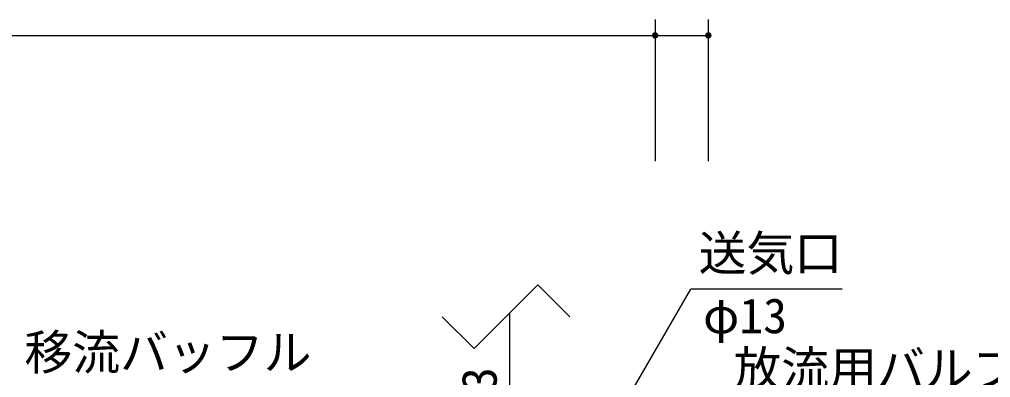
# Model space of a CAD drawing. Units: millimetres, scale not verified. Extents: x -8910 to 8910, y -6308 to 6308.
# Drawn here: x -5357 to -3530, y 2543 to 3216 of the extents above; entities that cross this region are included whole.
import ezdxf
from ezdxf.enums import TextEntityAlignment as Align

# ---------------------------------------------------------------- set-up
doc = ezdxf.new("R2010")
doc.units = ezdxf.units.MM
doc.header["$LTSCALE"] = 30
for name, color, linetype, lineweight in [('0-0_製作', 5, 'Continuous', 25), ('0-4_07', 3, 'Continuous', 25), ('0-5_空気管', 3, 'Continuous', 25)]:
    doc.layers.add(name, color=color, linetype=linetype, lineweight=lineweight)
doc.styles.add('ＭＳ ゴシック', font='')
doc.styles.get('ＭＳ ゴシック').set_extended_font_data('MS Gothic')

msp = doc.modelspace()

# ---------------------------------------------------------------- linework, layer by layer
at = {"layer": '0-0_製作', "color": 2}
for p, q in [((-4161.26, 3216.47), (-4161.26, 2950.05)), ((-4061.26, 3216.47), (-4061.26, 2950.05))]:
    msp.add_line(p, q, dxfattribs=at)
at = {"layer": '0-0_製作'}
for points in [[(-4162.76, 3192.28), (-4167.26, 3186.47), (-4167.25, 3186.85)], [(-4162.76, 3192.28), (-4161.26, 3186.47), (-4167.26, 3186.47)], [(-4161.26, 3186.47), (-4167.22, 3185.72), (-4167.26, 3186.47)], [(-4162.76, 3192.28), (-4167.25, 3186.85), (-4163.47, 3192.05)], [(-4163.47, 3192.05), (-4167.25, 3186.85), (-4167.16, 3187.6)], [(-4161.26, 3186.47), (-4167.08, 3184.98), (-4167.22, 3185.72)], [(-4163.47, 3192.05), (-4167.16, 3187.6), (-4164.16, 3191.73)], [(-4164.16, 3191.73), (-4167.16, 3187.6), (-4166.97, 3188.33)], [(-4161.26, 3186.47), (-4166.84, 3184.26), (-4167.08, 3184.98)], [(-4164.16, 3191.73), (-4166.97, 3188.33), (-4164.79, 3191.33)], [(-4164.79, 3191.33), (-4166.97, 3188.33), (-4166.69, 3189.03)], [(-4161.26, 3186.47), (-4166.52, 3183.58), (-4166.84, 3184.26)], [(-4164.79, 3191.33), (-4166.69, 3189.03), (-4165.37, 3190.85)], [(-4165.37, 3190.85), (-4166.69, 3189.03), (-4166.33, 3189.69)], [(-4161.26, 3186.47), (-4166.12, 3182.95), (-4166.52, 3183.58)], [(-4165.37, 3190.85), (-4166.33, 3189.69), (-4165.89, 3190.3)], [(-4161.26, 3186.47), (-4165.64, 3182.36), (-4166.12, 3182.95)], [(-4161.26, 3186.47), (-4165.09, 3181.85), (-4165.64, 3182.36)], [(-4161.26, 3186.47), (-4164.48, 3181.41), (-4165.09, 3181.85)], [(-4161.26, 3180.47), (-4164.48, 3181.41), (-4161.26, 3186.47)], [(-4161.26, 3180.47), (-4163.82, 3181.04), (-4164.48, 3181.41)], [(-4161.26, 3180.47), (-4163.12, 3180.77), (-4163.82, 3181.04)], [(-4161.26, 3180.47), (-4162.39, 3180.58), (-4163.12, 3180.77)], [(-4162.02, 3192.42), (-4161.26, 3186.47), (-4162.76, 3192.28)], [(-4161.26, 3180.47), (-4161.64, 3180.48), (-4162.39, 3180.58)], [(-4161.26, 3192.47), (-4161.26, 3186.47), (-4162.02, 3192.42)], [(-4160.89, 3192.46), (-4161.26, 3186.47), (-4161.26, 3192.47)], [(-4160.14, 3192.37), (-4161.26, 3186.47), (-4160.89, 3192.46)], [(-4159.41, 3192.18), (-4161.26, 3186.47), (-4160.14, 3192.37)], [(-4158.71, 3191.9), (-4161.26, 3186.47), (-4159.41, 3192.18)], [(-4158.05, 3191.54), (-4161.26, 3186.47), (-4158.71, 3191.9)], [(-4157.44, 3191.1), (-4161.26, 3186.47), (-4158.05, 3191.54)], [(-4157.44, 3191.1), (-4155.26, 3186.47), (-4161.26, 3186.47)], [(-4155.26, 3186.47), (-4161.26, 3180.47), (-4161.26, 3186.47)], [(-4155.26, 3186.47), (-4160.51, 3180.52), (-4161.26, 3180.47)], [(-4155.26, 3186.47), (-4159.77, 3180.66), (-4160.51, 3180.52)], [(-4155.26, 3186.47), (-4159.06, 3180.89), (-4159.77, 3180.66)], [(-4155.28, 3186.1), (-4159.06, 3180.89), (-4155.26, 3186.47)], [(-4155.37, 3185.35), (-4159.06, 3180.89), (-4155.28, 3186.1)], [(-4155.37, 3185.35), (-4158.37, 3181.21), (-4159.06, 3180.89)], [(-4155.56, 3184.62), (-4158.37, 3181.21), (-4155.37, 3185.35)], [(-4155.56, 3184.62), (-4157.74, 3181.62), (-4158.37, 3181.21)], [(-4155.84, 3183.92), (-4157.74, 3181.62), (-4155.56, 3184.62)], [(-4155.84, 3183.92), (-4157.16, 3182.1), (-4157.74, 3181.62)], [(-4156.89, 3190.58), (-4155.26, 3186.47), (-4157.44, 3191.1)], [(-4156.2, 3183.26), (-4157.16, 3182.1), (-4155.84, 3183.92)], [(-4156.2, 3183.26), (-4156.64, 3182.65), (-4157.16, 3182.1)], [(-4156.41, 3190), (-4155.26, 3186.47), (-4156.89, 3190.58)], [(-4156.01, 3189.36), (-4155.26, 3186.47), (-4156.41, 3190)], [(-4155.69, 3188.68), (-4155.26, 3186.47), (-4156.01, 3189.36)], [(-4155.45, 3187.96), (-4155.26, 3186.47), (-4155.69, 3188.68)], [(-4155.31, 3187.22), (-4155.26, 3186.47), (-4155.45, 3187.96)], [(-4062.02, 3192.42), (-4067.26, 3186.47), (-4062.76, 3192.28)], [(-4062.02, 3192.42), (-4061.26, 3186.47), (-4067.26, 3186.47)], [(-4062.76, 3192.28), (-4067.26, 3186.47), (-4067.25, 3186.85)], [(-4061.26, 3186.47), (-4067.22, 3185.72), (-4067.26, 3186.47)], [(-4062.76, 3192.28), (-4067.25, 3186.85), (-4063.47, 3192.05)], [(-4063.47, 3192.05), (-4067.25, 3186.85), (-4067.16, 3187.6)], [(-4061.26, 3186.47), (-4067.08, 3184.98), (-4067.22, 3185.72)], [(-4063.47, 3192.05), (-4067.16, 3187.6), (-4064.16, 3191.73)], [(-4064.16, 3191.73), (-4067.16, 3187.6), (-4066.97, 3188.33)], [(-4061.26, 3186.47), (-4066.84, 3184.26), (-4067.08, 3184.98)], [(-4064.16, 3191.73), (-4066.97, 3188.33), (-4064.79, 3191.33)], [(-4064.79, 3191.33), (-4066.97, 3188.33), (-4066.69, 3189.03)], [(-4061.26, 3186.47), (-4066.52, 3183.58), (-4066.84, 3184.26)], [(-4064.79, 3191.33), (-4066.69, 3189.03), (-4065.37, 3190.85)], [(-4065.37, 3190.85), (-4066.69, 3189.03), (-4066.33, 3189.69)], [(-4061.26, 3186.47), (-4066.12, 3182.95), (-4066.52, 3183.58)], [(-4065.37, 3190.85), (-4066.33, 3189.69), (-4065.89, 3190.3)], [(-4061.26, 3186.47), (-4065.64, 3182.36), (-4066.12, 3182.95)], [(-4061.26, 3186.47), (-4065.09, 3181.85), (-4065.64, 3182.36)], [(-4061.26, 3186.47), (-4064.48, 3181.41), (-4065.09, 3181.85)], [(-4061.26, 3180.47), (-4064.48, 3181.41), (-4061.26, 3186.47)], [(-4061.26, 3180.47), (-4063.82, 3181.04), (-4064.48, 3181.41)], [(-4061.26, 3180.47), (-4063.12, 3180.77), (-4063.82, 3181.04)], [(-4061.26, 3180.47), (-4062.39, 3180.58), (-4063.12, 3180.77)], [(-4061.26, 3180.47), (-4061.64, 3180.48), (-4062.39, 3180.58)], [(-4061.26, 3192.47), (-4061.26, 3186.47), (-4062.02, 3192.42)], [(-4060.89, 3192.46), (-4061.26, 3186.47), (-4061.26, 3192.47)], [(-4060.14, 3192.37), (-4061.26, 3186.47), (-4060.89, 3192.46)], [(-4059.41, 3192.18), (-4061.26, 3186.47), (-4060.14, 3192.37)], [(-4058.71, 3191.9), (-4061.26, 3186.47), (-4059.41, 3192.18)], [(-4058.05, 3191.54), (-4061.26, 3186.47), (-4058.71, 3191.9)], [(-4057.44, 3191.1), (-4061.26, 3186.47), (-4058.05, 3191.54)], [(-4057.44, 3191.1), (-4055.26, 3186.47), (-4061.26, 3186.47)], [(-4055.26, 3186.47), (-4061.26, 3180.47), (-4061.26, 3186.47)], [(-4055.26, 3186.47), (-4060.51, 3180.52), (-4061.26, 3180.47)], [(-4055.26, 3186.47), (-4059.77, 3180.66), (-4060.51, 3180.52)], [(-4055.28, 3186.1), (-4059.77, 3180.66), (-4055.26, 3186.47)], [(-4055.28, 3186.1), (-4059.06, 3180.89), (-4059.77, 3180.66)], [(-4055.37, 3185.35), (-4059.06, 3180.89), (-4055.28, 3186.1)], [(-4055.37, 3185.35), (-4058.37, 3181.21), (-4059.06, 3180.89)], [(-4055.56, 3184.62), (-4058.37, 3181.21), (-4055.37, 3185.35)], [(-4055.56, 3184.62), (-4057.74, 3181.62), (-4058.37, 3181.21)], [(-4055.84, 3183.92), (-4057.74, 3181.62), (-4055.56, 3184.62)], [(-4055.84, 3183.92), (-4057.16, 3182.1), (-4057.74, 3181.62)], [(-4056.89, 3190.58), (-4055.26, 3186.47), (-4057.44, 3191.1)], [(-4056.2, 3183.26), (-4057.16, 3182.1), (-4055.84, 3183.92)], [(-4056.2, 3183.26), (-4056.64, 3182.65), (-4057.16, 3182.1)], [(-4056.41, 3190), (-4055.26, 3186.47), (-4056.89, 3190.58)], [(-4056.01, 3189.36), (-4055.26, 3186.47), (-4056.41, 3190)], [(-4055.69, 3188.68), (-4055.26, 3186.47), (-4056.01, 3189.36)], [(-4055.45, 3187.96), (-4055.26, 3186.47), (-4055.69, 3188.68)], [(-4055.31, 3187.22), (-4055.26, 3186.47), (-4055.45, 3187.96)]]:
    msp.add_solid(points, dxfattribs=at)
at = {"layer": '0-4_07', "color": 7}
for p, q in [((-4381.85, 2717.75), (-4501.85, 2597.75)), ((-4321.85, 2657.75), (-4381.85, 2717.75)), ((-4501.85, 2597.75), (-4561.85, 2657.75))]:
    msp.add_line(p, q, dxfattribs=at)
at = {"layer": '0-4_07', "color": 6}
msp.add_line((-4434.27, 2140.56), (-4434.27, 2665.34), dxfattribs=at)
at = {"layer": '0-5_空気管', "color": 2}
for p, q in [((-6171.26, 3186.47), (-4161.26, 3186.47)), ((-4161.26, 3186.47), (-4061.26, 3186.47))]:
    msp.add_line(p, q, dxfattribs=at)
at = {"layer": '0-5_空気管'}
for p in [(-4426.81, 2133.63), (-3809.37, 2709.44)]:
    msp.add_line(p, (-4094.37, 2709.44), dxfattribs=at)

# ---------------------------------------------------------------- texts
at = {"layer": '0-5_空気管', "color": 4, "style": 'ＭＳ ゴシック'}
for s, p in [('送気口', (-4079.37, 2724.44)), ('φ13', (-4071.23, 2606.8)), ('移流バッフル', (-5347.47, 2538.17)), ('放流用バルブ', (-4014.02, 2507.48))]:
    msp.add_text(s, height=65.98, dxfattribs=at).set_placement(p, align=Align.BOTTOM_LEFT)
msp.add_text('φ13', height=65.98, rotation=90, dxfattribs=at).set_placement((-4439.42, 2404.88), align=Align.BOTTOM_LEFT)

doc.saveas('drawing.dxf')
